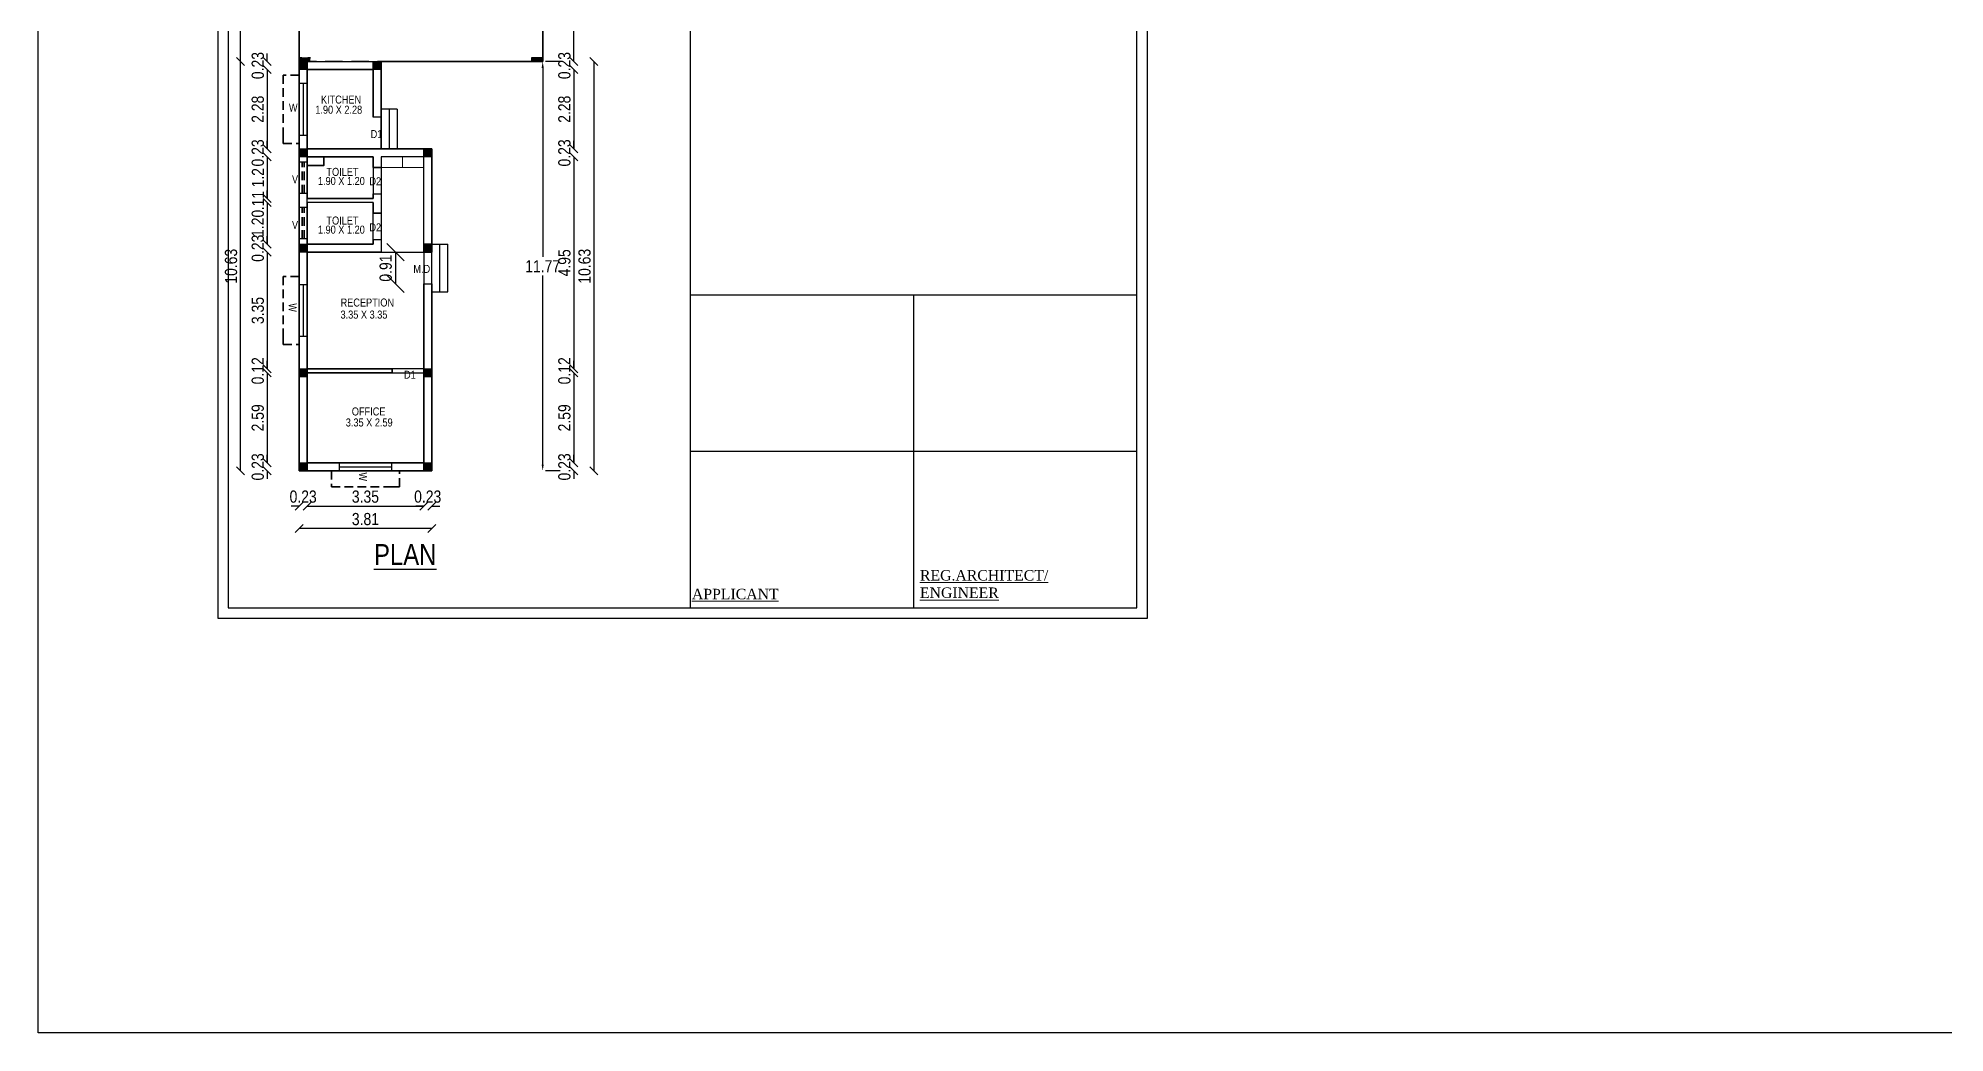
# Model space of a CAD drawing. Header units: metres. Extents: x 5669 to 5845, y 5621 to 5793.
# Drawn here: x 5669.5 to 5724.3, y 5620.8 to 5649.4 of the extents above; entities that cross this region are included whole.
import ezdxf

# ---------------------------------------------------------------- set-up
doc = ezdxf.new("R2010")
doc.units = ezdxf.units.M
doc.header["$MEASUREMENT"] = 0
doc.header["$PDMODE"] = 67
doc.linetypes.add('DASHED', pattern=[0.75, 0.5, -0.25])
doc.layers.add('BLK_1_FLR_0_BLT_UP_AREA', color=45, linetype='Continuous', plot=False)
for name, color, linetype in [('BLK_1_FLR_0_CARPET_AREA', 10, 'Continuous'), ('BLK_1_FLR_0_EXIT_WIDTH_DOOR', 2, 'Continuous'), ('BLK_1_FLR_0_REGULAR_ROOM_1', 117, 'Continuous'), ('BLK_1_FLR_0_WATER_CLOSET', 7, 'Continuous')]:
    doc.layers.add(name, color=color, linetype=linetype)
for name, color, linetype, lineweight in [('BLK_1_FLR_0_URINAL', 235, 'Continuous', 5), ('BLK_1_FLR_0_WASH', 243, 'Continuous', 5), ('DIST_EXIT', 7, 'Continuous', 0)]:
    doc.layers.add(name, color=color, linetype=linetype, lineweight=lineweight)
doc.styles.get("Standard").update_dxf_attribs({"font": 'swissc.ttf', "height": 0.35})
doc.dimstyles.new('STANDARD$0', dxfattribs={"dimtxt": 0.3, "dimasz": 0.18, "dimexe": 0.08, "dimexo": 0.5, "dimgap": 0.09, "dimtad": 0, "dimtih": 1, "dimtoh": 1, "dimzin": 1, "dimdsep": 46, "dimtxsty": 'Standard', "dimcen": 0.1, "dimadec": 3, "dimazin": 0, "dimtfac": 1, "dimtofl": 0, "dimtmove": 0, "dimatfit": 3, "dimfxl": 0, "dimtolj": 1, "dimtzin": 0, "dimarcsym": 0})

# ---------------------------------------------------------------- blocks, each defined once
blk = doc.blocks.new('A$C1B040063')
at = {"lineweight": 35}
blk.add_hatch(color=256, dxfattribs=at).paths.add_polyline_path([(0, 0.323), (0, 0.248), (0.019, 0.248), (0.019, 0.075), (0, 0.075), (0, 0), (0.112, 0), (0.112, 0.075), (0.094, 0.075), (0.094, 0.248), (0.112, 0.248), (0.112, 0.323)])
for p, q in [((0, 0.248), (0.019, 0.248)), ((0, 0.075), (0.019, 0.075)), ((0, 0), (0.112, 0)), ((0.019, 0.248), (0.019, 0.075)), ((0.094, 0.248), (0.112, 0.248)), ((0.094, 0.248), (0.094, 0.075)), ((0.094, 0.075), (0.112, 0.075)), ((0.112, 0.323), (0.112, 0.248)), ((0.112, 0), (0.112, 0.075))]:
    blk.add_line(p, q, dxfattribs=at)
blk = doc.blocks.new('_Oblique')
at = {"color": 0, "linetype": 'ByBlock', "lineweight": -2}
blk.add_line((-0.5, -0.5), (0.5, 0.5), dxfattribs=at)
blk = doc.blocks.new('*D49')
at = {"color": 252, "lineweight": -2}
blk.add_line((5684.85, 5648.69), (5684.85, 5670.03), dxfattribs=at)
at = {"layer": 'Defpoints', "color": 0}
for p in [(5684.059, 5670.03), (5684.85, 5670.03), (5684.059, 5648.69)]:
    blk.add_point(p, dxfattribs=at)
at = {"color": 252, "lineweight": -2, "xscale": 0.23, "yscale": 0.23, "zscale": 0.23}
for p, rotation in [((5684.85, 5670.03), 90), ((5684.85, 5648.69), 270)]:
    blk.add_blockref('_Oblique', p, dxfattribs=dict(at, rotation=rotation))
at = {"color": 0, "insert": (5684.58, 5659.36), "char_height": 0.35, "attachment_point": 5, "rotation": 90}
blk.add_mtext('\\A1;21.34', dxfattribs=at)
blk = doc.blocks.new('A$C58ED35EA')
blk.add_line((0, 0.115), (1.5, 0.115))
blk.add_lwpolyline([(0, 0), (1.5, 0), (1.5, 0.23), (0, 0.23)], close=True)
blk = doc.blocks.new('A$C041F01F1')
h = blk.add_hatch(color=4)
h.dxf.hatch_style = 1
h.paths.add_polyline_path([(0.23, 0.23), (0, 0.23), (0, 0), (0.23, 0)])
at = {"color": 1}
blk.add_lwpolyline([(0, 0), (0.23, 0), (0.23, 0.23), (0, 0.23)], close=True, dxfattribs=at)
blk = doc.blocks.new('*D52')
at = {"color": 252, "lineweight": -2}
for p, q in [((5676.037, 5648.69), (5676.037, 5648.92)), ((5676.037, 5648.46), (5676.037, 5648.23))]:
    blk.add_line(p, q, dxfattribs=at)
at = {"layer": 'Defpoints', "color": 0}
for p in [(5676.955, 5648.69), (5676.037, 5648.46), (5677.185, 5648.46)]:
    blk.add_point(p, dxfattribs=at)
at = {"color": 252, "lineweight": -2, "xscale": 0.23, "yscale": 0.23, "zscale": 0.23}
for p, rotation in [((5676.037, 5648.69), 270), ((5676.037, 5648.46), 90)]:
    blk.add_blockref('_Oblique', p, dxfattribs=dict(at, rotation=rotation))
at = {"color": 0, "insert": (5675.767, 5648.575), "char_height": 0.35, "attachment_point": 5, "rotation": 90}
blk.add_mtext('\\A1;0.23', dxfattribs=at)
blk = doc.blocks.new('*D53')
at = {"color": 252, "lineweight": -2}
blk.add_line((5676.037, 5648.46), (5676.037, 5646.18), dxfattribs=at)
at = {"layer": 'Defpoints', "color": 0}
for p in [(5677.185, 5648.46), (5676.037, 5646.18), (5677.185, 5646.18)]:
    blk.add_point(p, dxfattribs=at)
at = {"color": 252, "lineweight": -2, "xscale": 0.23, "yscale": 0.23, "zscale": 0.23}
for p, rotation in [((5676.037, 5648.46), 90), ((5676.037, 5646.18), 270)]:
    blk.add_blockref('_Oblique', p, dxfattribs=dict(at, rotation=rotation))
at = {"color": 0, "insert": (5675.767, 5647.32), "char_height": 0.35, "attachment_point": 5, "rotation": 90}
blk.add_mtext('\\A1;2.28', dxfattribs=at)
blk = doc.blocks.new('*D54')
at = {"color": 252, "lineweight": -2}
for p, q in [((5676.037, 5646.18), (5676.037, 5646.41)), ((5676.037, 5645.95), (5676.037, 5645.72))]:
    blk.add_line(p, q, dxfattribs=at)
at = {"layer": 'Defpoints', "color": 0}
for p in [(5676.037, 5645.95), (5677.185, 5646.18), (5677.185, 5645.95)]:
    blk.add_point(p, dxfattribs=at)
at = {"color": 252, "lineweight": -2, "xscale": 0.23, "yscale": 0.23, "zscale": 0.23}
for p, rotation in [((5676.037, 5646.18), 270), ((5676.037, 5645.95), 90)]:
    blk.add_blockref('_Oblique', p, dxfattribs=dict(at, rotation=rotation))
at = {"color": 0, "insert": (5675.767, 5646.065), "char_height": 0.35, "attachment_point": 5, "rotation": 90}
blk.add_mtext('\\A1;0.23', dxfattribs=at)
blk = doc.blocks.new('*D55')
at = {"color": 252, "lineweight": -2}
blk.add_line((5676.037, 5645.95), (5676.037, 5644.75), dxfattribs=at)
at = {"layer": 'Defpoints', "color": 0}
for p in [(5677.185, 5645.95), (5676.037, 5644.75), (5677.185, 5644.75)]:
    blk.add_point(p, dxfattribs=at)
at = {"color": 252, "lineweight": -2, "xscale": 0.23, "yscale": 0.23, "zscale": 0.23}
for p, rotation in [((5676.037, 5645.95), 90), ((5676.037, 5644.75), 270)]:
    blk.add_blockref('_Oblique', p, dxfattribs=dict(at, rotation=rotation))
at = {"color": 0, "insert": (5675.771, 5645.35), "char_height": 0.35, "attachment_point": 5, "rotation": 90}
blk.add_mtext('\\A1;1.2', dxfattribs=at)
blk = doc.blocks.new('*D56')
at = {"color": 252, "lineweight": -2}
for p, q in [((5676.037, 5643.44), (5676.037, 5643.67)), ((5676.037, 5643.21), (5676.037, 5642.98))]:
    blk.add_line(p, q, dxfattribs=at)
at = {"layer": 'Defpoints', "color": 0}
for p in [(5676.037, 5643.21), (5677.185, 5643.44), (5677.185, 5643.21)]:
    blk.add_point(p, dxfattribs=at)
at = {"color": 252, "lineweight": -2, "xscale": 0.23, "yscale": 0.23, "zscale": 0.23}
for p, rotation in [((5676.037, 5643.44), 270), ((5676.037, 5643.21), 90)]:
    blk.add_blockref('_Oblique', p, dxfattribs=dict(at, rotation=rotation))
at = {"color": 0, "insert": (5675.767, 5643.325), "char_height": 0.35, "attachment_point": 5, "rotation": 90}
blk.add_mtext('\\A1;0.23', dxfattribs=at)
blk = doc.blocks.new('*D57')
at = {"color": 252, "lineweight": -2}
blk.add_line((5676.037, 5643.21), (5676.037, 5639.86), dxfattribs=at)
at = {"layer": 'Defpoints', "color": 0}
for p in [(5677.185, 5643.21), (5676.037, 5639.86), (5677.185, 5639.86)]:
    blk.add_point(p, dxfattribs=at)
at = {"color": 252, "lineweight": -2, "xscale": 0.23, "yscale": 0.23, "zscale": 0.23}
for p, rotation in [((5676.037, 5643.21), 90), ((5676.037, 5639.86), 270)]:
    blk.add_blockref('_Oblique', p, dxfattribs=dict(at, rotation=rotation))
at = {"color": 0, "insert": (5675.768, 5641.535), "char_height": 0.35, "attachment_point": 5, "rotation": 90}
blk.add_mtext('\\A1;3.35', dxfattribs=at)
blk = doc.blocks.new('*D58')
at = {"color": 252, "lineweight": -2}
for p, q in [((5676.037, 5639.86), (5676.037, 5640.09)), ((5676.037, 5639.745), (5676.037, 5639.515))]:
    blk.add_line(p, q, dxfattribs=at)
at = {"layer": 'Defpoints', "color": 0}
for p in [(5676.037, 5639.745), (5677.185, 5639.86), (5677.185, 5639.745)]:
    blk.add_point(p, dxfattribs=at)
at = {"color": 252, "lineweight": -2, "xscale": 0.23, "yscale": 0.23, "zscale": 0.23}
for p, rotation in [((5676.037, 5639.86), 270), ((5676.037, 5639.745), 90)]:
    blk.add_blockref('_Oblique', p, dxfattribs=dict(at, rotation=rotation))
at = {"color": 0, "insert": (5675.767, 5639.802), "char_height": 0.35, "attachment_point": 5, "rotation": 90}
blk.add_mtext('\\A1;0.12', dxfattribs=at)
blk = doc.blocks.new('*D59')
at = {"color": 252, "lineweight": -2}
blk.add_line((5676.037, 5639.745), (5676.037, 5637.155), dxfattribs=at)
at = {"layer": 'Defpoints', "color": 0}
for p in [(5677.185, 5639.745), (5676.037, 5637.155), (5677.185, 5637.155)]:
    blk.add_point(p, dxfattribs=at)
at = {"color": 252, "lineweight": -2, "xscale": 0.23, "yscale": 0.23, "zscale": 0.23}
for p, rotation in [((5676.037, 5639.745), 90), ((5676.037, 5637.155), 270)]:
    blk.add_blockref('_Oblique', p, dxfattribs=dict(at, rotation=rotation))
at = {"color": 0, "insert": (5675.767, 5638.45), "char_height": 0.35, "attachment_point": 5, "rotation": 90}
blk.add_mtext('\\A1;2.59', dxfattribs=at)
blk = doc.blocks.new('*D60')
at = {"color": 252, "lineweight": -2}
for p, q in [((5676.037, 5637.155), (5676.037, 5637.385)), ((5676.037, 5636.925), (5676.037, 5636.695))]:
    blk.add_line(p, q, dxfattribs=at)
at = {"layer": 'Defpoints', "color": 0}
for p in [(5677.185, 5637.155), (5676.037, 5636.925), (5676.955, 5636.925)]:
    blk.add_point(p, dxfattribs=at)
at = {"color": 252, "lineweight": -2, "xscale": 0.23, "yscale": 0.23, "zscale": 0.23}
for p, rotation in [((5676.037, 5637.155), 270), ((5676.037, 5636.925), 90)]:
    blk.add_blockref('_Oblique', p, dxfattribs=dict(at, rotation=rotation))
at = {"color": 0, "insert": (5675.767, 5637.04), "char_height": 0.35, "attachment_point": 5, "rotation": 90}
blk.add_mtext('\\A1;0.23', dxfattribs=at)
blk = doc.blocks.new('*D61')
at = {"color": 252, "lineweight": -2}
blk.add_line((5675.267, 5636.925), (5675.267, 5648.69), dxfattribs=at)
at = {"layer": 'Defpoints', "color": 0}
for p in [(5675.267, 5648.69), (5677.394, 5648.69), (5677.394, 5636.925)]:
    blk.add_point(p, dxfattribs=at)
at = {"color": 252, "lineweight": -2, "xscale": 0.23, "yscale": 0.23, "zscale": 0.23}
for p, rotation in [((5675.267, 5648.69), 90), ((5675.267, 5636.925), 270)]:
    blk.add_blockref('_Oblique', p, dxfattribs=dict(at, rotation=rotation))
at = {"color": 0, "insert": (5674.998, 5642.807), "char_height": 0.35, "attachment_point": 5, "rotation": 90}
blk.add_mtext('\\A1;10.63', dxfattribs=at)
blk = doc.blocks.new('*D62')
at = {"color": 252, "lineweight": -2}
for p, q in [((5676.955, 5635.914), (5676.725, 5635.914)), ((5677.185, 5635.914), (5677.415, 5635.914))]:
    blk.add_line(p, q, dxfattribs=at)
at = {"layer": 'Defpoints', "color": 0}
for p in [(5677.185, 5637.155), (5676.955, 5636.925), (5677.185, 5635.914)]:
    blk.add_point(p, dxfattribs=at)
at = {"color": 252, "lineweight": -2, "xscale": 0.23, "yscale": 0.23, "zscale": 0.23}
blk.add_blockref('_Oblique', (5676.955, 5635.914), dxfattribs=at)
at = {"color": 252, "lineweight": -2, "xscale": 0.23, "yscale": 0.23, "zscale": 0.23, "rotation": 180}
blk.add_blockref('_Oblique', (5677.185, 5635.914), dxfattribs=at)
at = {"color": 0, "insert": (5677.07, 5636.184), "char_height": 0.35, "attachment_point": 5}
blk.add_mtext('\\A1;0.23', dxfattribs=at)
blk = doc.blocks.new('*D63')
at = {"color": 252, "lineweight": -2}
blk.add_line((5677.185, 5635.914), (5680.535, 5635.914), dxfattribs=at)
at = {"layer": 'Defpoints', "color": 0}
for p in [(5677.185, 5637.155), (5680.535, 5637.155), (5680.535, 5635.914)]:
    blk.add_point(p, dxfattribs=at)
at = {"color": 252, "lineweight": -2, "xscale": 0.23, "yscale": 0.23, "zscale": 0.23, "rotation": 180}
blk.add_blockref('_Oblique', (5677.185, 5635.914), dxfattribs=at)
at = {"color": 252, "lineweight": -2, "xscale": 0.23, "yscale": 0.23, "zscale": 0.23}
blk.add_blockref('_Oblique', (5680.535, 5635.914), dxfattribs=at)
at = {"color": 0, "insert": (5678.86, 5636.184), "char_height": 0.35, "attachment_point": 5}
blk.add_mtext('\\A1;3.35', dxfattribs=at)
blk = doc.blocks.new('*D64')
at = {"color": 252, "lineweight": -2}
for p, q in [((5680.535, 5635.914), (5680.305, 5635.914)), ((5680.765, 5635.914), (5680.995, 5635.914))]:
    blk.add_line(p, q, dxfattribs=at)
at = {"layer": 'Defpoints', "color": 0}
for p in [(5680.535, 5637.155), (5680.765, 5636.925), (5680.765, 5635.914)]:
    blk.add_point(p, dxfattribs=at)
at = {"color": 252, "lineweight": -2, "xscale": 0.23, "yscale": 0.23, "zscale": 0.23}
blk.add_blockref('_Oblique', (5680.535, 5635.914), dxfattribs=at)
at = {"color": 252, "lineweight": -2, "xscale": 0.23, "yscale": 0.23, "zscale": 0.23, "rotation": 180}
blk.add_blockref('_Oblique', (5680.765, 5635.914), dxfattribs=at)
at = {"color": 0, "insert": (5680.65, 5636.184), "char_height": 0.35, "attachment_point": 5}
blk.add_mtext('\\A1;0.23', dxfattribs=at)
blk = doc.blocks.new('*D65')
at = {"color": 252, "lineweight": -2}
blk.add_line((5680.765, 5635.268), (5676.955, 5635.268), dxfattribs=at)
at = {"layer": 'Defpoints', "color": 0}
for p in [(5676.955, 5636.925), (5680.765, 5636.925), (5676.955, 5635.268)]:
    blk.add_point(p, dxfattribs=at)
at = {"color": 252, "lineweight": -2, "xscale": 0.23, "yscale": 0.23, "zscale": 0.23, "rotation": 180}
blk.add_blockref('_Oblique', (5676.955, 5635.268), dxfattribs=at)
at = {"color": 252, "lineweight": -2, "xscale": 0.23, "yscale": 0.23, "zscale": 0.23}
blk.add_blockref('_Oblique', (5680.765, 5635.268), dxfattribs=at)
at = {"color": 0, "insert": (5678.86, 5635.538), "char_height": 0.35, "attachment_point": 5}
blk.add_mtext('\\A1;3.81', dxfattribs=at)
blk = doc.blocks.new('*D66')
at = {"color": 252, "lineweight": -2}
for p, q in [((5684.85, 5646.18), (5684.85, 5646.41)), ((5684.85, 5645.95), (5684.85, 5645.72))]:
    blk.add_line(p, q, dxfattribs=at)
at = {"layer": 'Defpoints', "color": 0}
for p in [(5680.535, 5645.95), (5680.765, 5646.18), (5684.85, 5645.95)]:
    blk.add_point(p, dxfattribs=at)
at = {"color": 252, "lineweight": -2, "xscale": 0.23, "yscale": 0.23, "zscale": 0.23}
for p, rotation in [((5684.85, 5646.18), 270), ((5684.85, 5645.95), 90)]:
    blk.add_blockref('_Oblique', p, dxfattribs=dict(at, rotation=rotation))
at = {"color": 0, "insert": (5684.58, 5646.065), "char_height": 0.35, "attachment_point": 5, "rotation": 90}
blk.add_mtext('\\A1;0.23', dxfattribs=at)
blk = doc.blocks.new('*D67')
at = {"color": 252, "lineweight": -2}
blk.add_line((5684.85, 5645.95), (5684.85, 5639.86), dxfattribs=at)
at = {"layer": 'Defpoints', "color": 0}
for p in [(5680.535, 5645.95), (5680.535, 5639.86), (5684.85, 5639.86)]:
    blk.add_point(p, dxfattribs=at)
at = {"color": 252, "lineweight": -2, "xscale": 0.23, "yscale": 0.23, "zscale": 0.23}
for p, rotation in [((5684.85, 5645.95), 90), ((5684.85, 5639.86), 270)]:
    blk.add_blockref('_Oblique', p, dxfattribs=dict(at, rotation=rotation))
at = {"color": 0, "insert": (5684.58, 5642.905), "char_height": 0.35, "attachment_point": 5, "rotation": 90}
blk.add_mtext('\\A1;4.95', dxfattribs=at)
blk = doc.blocks.new('*D68')
at = {"color": 252, "lineweight": -2}
for p, q in [((5684.85, 5639.86), (5684.85, 5640.09)), ((5684.85, 5639.745), (5684.85, 5639.515))]:
    blk.add_line(p, q, dxfattribs=at)
at = {"layer": 'Defpoints', "color": 0}
for p in [(5679.625, 5639.745), (5680.535, 5639.86), (5684.85, 5639.745)]:
    blk.add_point(p, dxfattribs=at)
at = {"color": 252, "lineweight": -2, "xscale": 0.23, "yscale": 0.23, "zscale": 0.23}
for p, rotation in [((5684.85, 5639.86), 270), ((5684.85, 5639.745), 90)]:
    blk.add_blockref('_Oblique', p, dxfattribs=dict(at, rotation=rotation))
at = {"color": 0, "insert": (5684.58, 5639.802), "char_height": 0.35, "attachment_point": 5, "rotation": 90}
blk.add_mtext('\\A1;0.12', dxfattribs=at)
blk = doc.blocks.new('*D69')
at = {"color": 252, "lineweight": -2}
blk.add_line((5684.85, 5639.745), (5684.85, 5637.155), dxfattribs=at)
at = {"layer": 'Defpoints', "color": 0}
for p in [(5679.625, 5639.745), (5680.535, 5637.155), (5684.85, 5637.155)]:
    blk.add_point(p, dxfattribs=at)
at = {"color": 252, "lineweight": -2, "xscale": 0.23, "yscale": 0.23, "zscale": 0.23}
for p, rotation in [((5684.85, 5639.745), 90), ((5684.85, 5637.155), 270)]:
    blk.add_blockref('_Oblique', p, dxfattribs=dict(at, rotation=rotation))
at = {"color": 0, "insert": (5684.58, 5638.45), "char_height": 0.35, "attachment_point": 5, "rotation": 90}
blk.add_mtext('\\A1;2.59', dxfattribs=at)
blk = doc.blocks.new('*D70')
at = {"color": 252, "lineweight": -2}
for p, q in [((5684.85, 5637.155), (5684.85, 5637.385)), ((5684.85, 5636.925), (5684.85, 5636.695))]:
    blk.add_line(p, q, dxfattribs=at)
at = {"layer": 'Defpoints', "color": 0}
for p in [(5680.535, 5637.155), (5680.765, 5636.925), (5684.85, 5636.925)]:
    blk.add_point(p, dxfattribs=at)
at = {"color": 252, "lineweight": -2, "xscale": 0.23, "yscale": 0.23, "zscale": 0.23}
for p, rotation in [((5684.85, 5637.155), 270), ((5684.85, 5636.925), 90)]:
    blk.add_blockref('_Oblique', p, dxfattribs=dict(at, rotation=rotation))
at = {"color": 0, "insert": (5684.58, 5637.04), "char_height": 0.35, "attachment_point": 5, "rotation": 90}
blk.add_mtext('\\A1;0.23', dxfattribs=at)
blk = doc.blocks.new('*D71')
at = {"color": 252, "lineweight": -2}
blk.add_line((5684.85, 5648.46), (5684.85, 5646.18), dxfattribs=at)
at = {"layer": 'Defpoints', "color": 0}
for p in [(5678.69, 5648.46), (5678.69, 5646.18), (5684.85, 5646.18)]:
    blk.add_point(p, dxfattribs=at)
at = {"color": 252, "lineweight": -2, "xscale": 0.23, "yscale": 0.23, "zscale": 0.23}
for p, rotation in [((5684.85, 5648.46), 90), ((5684.85, 5646.18), 270)]:
    blk.add_blockref('_Oblique', p, dxfattribs=dict(at, rotation=rotation))
at = {"color": 0, "insert": (5684.58, 5647.32), "char_height": 0.35, "attachment_point": 5, "rotation": 90}
blk.add_mtext('\\A1;2.28', dxfattribs=at)
blk = doc.blocks.new('*D72')
at = {"color": 252, "lineweight": -2}
for p, q in [((5684.85, 5648.69), (5684.85, 5648.92)), ((5684.85, 5648.46), (5684.85, 5648.23))]:
    blk.add_line(p, q, dxfattribs=at)
at = {"layer": 'Defpoints', "color": 0}
for p in [(5678.255, 5648.69), (5684.85, 5648.69), (5678.255, 5648.46)]:
    blk.add_point(p, dxfattribs=at)
at = {"color": 252, "lineweight": -2, "xscale": 0.23, "yscale": 0.23, "zscale": 0.23}
for p, rotation in [((5684.85, 5648.69), 270), ((5684.85, 5648.46), 90)]:
    blk.add_blockref('_Oblique', p, dxfattribs=dict(at, rotation=rotation))
at = {"color": 0, "insert": (5684.58, 5648.575), "char_height": 0.35, "attachment_point": 5, "rotation": 90}
blk.add_mtext('\\A1;0.23', dxfattribs=at)
blk = doc.blocks.new('*D73')
at = {"color": 252, "lineweight": -2}
blk.add_line((5685.427, 5648.69), (5685.427, 5636.925), dxfattribs=at)
at = {"layer": 'Defpoints', "color": 0}
for p in [(5679.476, 5648.69), (5679.476, 5636.925), (5685.427, 5636.925)]:
    blk.add_point(p, dxfattribs=at)
at = {"color": 252, "lineweight": -2, "xscale": 0.23, "yscale": 0.23, "zscale": 0.23}
for p, rotation in [((5685.427, 5648.69), 90), ((5685.427, 5636.925), 270)]:
    blk.add_blockref('_Oblique', p, dxfattribs=dict(at, rotation=rotation))
at = {"color": 0, "insert": (5685.158, 5642.807), "char_height": 0.35, "attachment_point": 5, "rotation": 90}
blk.add_mtext('\\A1;10.63', dxfattribs=at)
blk = doc.blocks.new('*D80')
at = {"layer": 'BLK_1_FLR_0_EXIT_WIDTH_DOOR', "color": 0, "lineweight": -2}
blk.add_line((5679.724, 5643.21), (5679.724, 5642.3), dxfattribs=at)
at = {"layer": 'Defpoints', "color": 0}
for p in [(5680.535, 5643.21), (5679.724, 5642.3), (5680.535, 5642.3)]:
    blk.add_point(p, dxfattribs=at)
at = {"layer": 'BLK_1_FLR_0_EXIT_WIDTH_DOOR', "color": 0, "lineweight": -2, "xscale": 0.5, "yscale": 0.5, "zscale": 0.5}
for p, rotation in [((5679.724, 5643.21), 90), ((5679.724, 5642.3), 270)]:
    blk.add_blockref('_Oblique', p, dxfattribs=dict(at, rotation=rotation))
at = {"layer": 'BLK_1_FLR_0_EXIT_WIDTH_DOOR', "color": 7, "insert": (5679.444, 5642.755), "char_height": 0.35, "attachment_point": 5, "rotation": 90}
blk.add_mtext('\\A1;0.91', dxfattribs=at)
blk = doc.blocks.new('*D82')
at = {"color": 252, "lineweight": -2}
blk.add_line((5675.267, 5648.69), (5675.267, 5670.03), dxfattribs=at)
at = {"layer": 'Defpoints', "color": 0}
for p in [(5675.267, 5670.03), (5676.955, 5670.03), (5676.955, 5648.69)]:
    blk.add_point(p, dxfattribs=at)
at = {"color": 252, "lineweight": -2, "xscale": 0.23, "yscale": 0.23, "zscale": 0.23}
for p, rotation in [((5675.267, 5670.03), 90), ((5675.267, 5648.69), 270)]:
    blk.add_blockref('_Oblique', p, dxfattribs=dict(at, rotation=rotation))
at = {"color": 0, "insert": (5674.997, 5659.36), "char_height": 0.35, "attachment_point": 5, "rotation": 90}
blk.add_mtext('\\A1;21.34', dxfattribs=at)
blk = doc.blocks.new('*D84')
at = {"color": 252, "lineweight": -2}
for p, q in [((5676.037, 5644.75), (5676.037, 5644.98)), ((5676.037, 5644.64), (5676.037, 5644.41))]:
    blk.add_line(p, q, dxfattribs=at)
at = {"layer": 'Defpoints', "color": 0}
for p in [(5676.037, 5644.75), (5677.185, 5644.75), (5677.185, 5644.64)]:
    blk.add_point(p, dxfattribs=at)
at = {"color": 252, "lineweight": -2, "xscale": 0.23, "yscale": 0.23, "zscale": 0.23}
for p, rotation in [((5676.037, 5644.75), 270), ((5676.037, 5644.64), 90)]:
    blk.add_blockref('_Oblique', p, dxfattribs=dict(at, rotation=rotation))
at = {"color": 0, "insert": (5675.771, 5644.695), "char_height": 0.35, "attachment_point": 5, "rotation": 90}
blk.add_mtext('\\A1;.11', dxfattribs=at)
blk = doc.blocks.new('*D85')
at = {"color": 252, "lineweight": -2}
blk.add_line((5676.037, 5644.64), (5676.037, 5643.44), dxfattribs=at)
at = {"layer": 'Defpoints', "color": 0}
for p in [(5677.185, 5644.64), (5676.037, 5643.44), (5677.185, 5643.44)]:
    blk.add_point(p, dxfattribs=at)
at = {"color": 252, "lineweight": -2, "xscale": 0.23, "yscale": 0.23, "zscale": 0.23}
for p, rotation in [((5676.037, 5644.64), 90), ((5676.037, 5643.44), 270)]:
    blk.add_blockref('_Oblique', p, dxfattribs=dict(at, rotation=rotation))
at = {"color": 0, "insert": (5675.767, 5644.04), "char_height": 0.35, "attachment_point": 5, "rotation": 90}
blk.add_mtext('\\A1;1.20', dxfattribs=at)
blk = doc.blocks.new('*D91')
at = {"layer": 'Defpoints', "color": 0}
for p in [(5683.955, 5648.69), (5683.955, 5636.925), (5683.955, 5636.925)]:
    blk.add_point(p, dxfattribs=at)
at = {"layer": 'DIST_EXIT', "color": 0, "lineweight": -2}
for p, q in [((5683.955, 5648.51), (5683.955, 5643.074)), ((5684.455, 5648.69), (5684.035, 5648.69)), ((5683.955, 5637.105), (5683.955, 5642.541)), ((5684.455, 5636.925), (5684.035, 5636.925))]:
    blk.add_line(p, q, dxfattribs=at)
at = {"layer": 'DIST_EXIT', "color": 0}
for points in [[(5683.925, 5648.51), (5683.985, 5648.51), (5683.955, 5648.69)], [(5683.925, 5637.105), (5683.985, 5637.105), (5683.955, 5636.925)]]:
    blk.add_solid(points, dxfattribs=at)
at = {"layer": 'DIST_EXIT', "color": 0, "insert": (5683.955, 5642.807), "char_height": 0.35, "attachment_point": 5}
blk.add_mtext('\\A1;11.77', dxfattribs=at)

msp = doc.modelspace()

# ---------------------------------------------------------------- linework, layer by layer
for p, q in [((5688.197, 5689.905), (5688.197, 5632.988)), ((5676.955, 5648.69), (5679.315, 5648.69)), ((5676.955, 5636.925), (5676.955, 5648.69)), ((5679.315, 5648.69), (5679.315, 5646.18)), ((5677.185, 5648.46), (5679.085, 5648.46)), ((5677.185, 5646.18), (5677.185, 5648.46)), ((5679.085, 5648.46), (5679.085, 5647.09)), ((5679.315, 5647.09), (5679.085, 5647.09)), ((5679.775, 5647.32), (5679.315, 5647.32)), ((5679.545, 5647.32), (5679.545, 5646.18)), ((5679.775, 5647.32), (5679.775, 5646.18)), ((5679.085, 5646.18), (5677.185, 5646.18)), ((5679.085, 5645.95), (5677.185, 5645.95)), ((5677.185, 5643.44), (5677.185, 5645.95)), ((5680.765, 5646.18), (5679.085, 5646.18)), ((5679.085, 5645.95), (5679.085, 5645.645)), ((5680.535, 5645.95), (5679.315, 5645.95)), ((5679.315, 5645.95), (5679.315, 5643.21)), ((5680.535, 5643.21), (5680.535, 5645.95)), ((5680.765, 5636.925), (5680.765, 5646.18)), ((5679.085, 5645.645), (5679.315, 5645.645)), ((5679.085, 5644.75), (5677.185, 5644.75)), ((5679.085, 5644.64), (5677.185, 5644.64)), ((5679.085, 5644.885), (5679.315, 5644.885)), ((5679.085, 5644.885), (5679.085, 5644.75)), ((5679.085, 5644.64), (5679.085, 5644.335)), ((5679.085, 5644.335), (5679.315, 5644.335)), ((5679.085, 5643.575), (5679.315, 5643.575)), ((5679.085, 5643.575), (5679.085, 5643.44)), ((5679.085, 5643.44), (5677.185, 5643.44)), ((5679.315, 5643.21), (5677.185, 5643.21)), ((5677.185, 5639.86), (5677.185, 5643.21)), ((5680.535, 5643.21), (5680.765, 5643.21)), ((5680.765, 5643.44), (5681.225, 5643.44)), ((5680.995, 5642.07), (5680.995, 5643.44)), ((5681.225, 5642.07), (5681.225, 5643.44)), ((5680.535, 5637.155), (5680.535, 5642.3)), ((5680.535, 5642.3), (5680.765, 5642.3)), ((5680.765, 5642.07), (5681.225, 5642.07)), ((5688.197, 5641.988), (5701.034, 5641.988)), ((5694.615, 5641.988), (5694.615, 5632.988)), ((5680.535, 5639.86), (5677.185, 5639.86)), ((5677.185, 5637.155), (5677.185, 5639.745)), ((5679.625, 5639.745), (5677.185, 5639.745)), ((5679.625, 5639.745), (5679.625, 5639.86)), ((5680.535, 5637.155), (5677.185, 5637.155)), ((5688.197, 5637.488), (5701.034, 5637.488)), ((5680.765, 5636.925), (5676.955, 5636.925))]:
    msp.add_line(p, q)
at = {"linetype": 'DASHED', "lineweight": 35}
for p, q in [((5676.955, 5670.03), (5676.955, 5648.69)), ((5683.955, 5648.69), (5683.955, 5670.03)), ((5676.955, 5648.69), (5683.955, 5648.69))]:
    msp.add_line(p, q, dxfattribs=at)
at = {"linetype": 'DASHED', "lineweight": 35, "ltscale": 0.5}
for p, q in [((5677.04, 5644.902), (5677.04, 5645.812)), ((5677.1, 5644.902), (5677.1, 5645.812)), ((5677.04, 5643.592), (5677.04, 5644.502)), ((5677.1, 5643.592), (5677.1, 5644.502))]:
    msp.add_line(p, q, dxfattribs=at)
for points in [[(5669.453, 5792.814), (5844.861, 5792.814), (5844.861, 5620.772), (5669.453, 5620.772)], [(5674.619, 5632.688), (5701.334, 5632.688), (5701.334, 5690.205), (5674.619, 5690.205)], [(5674.919, 5632.988), (5701.034, 5632.988), (5701.034, 5689.905), (5674.919, 5689.905)], [(5676.955, 5644.902), (5676.955, 5645.812), (5677.185, 5645.812), (5677.185, 5644.902)], [(5676.955, 5643.592), (5676.955, 5644.502), (5677.185, 5644.502), (5677.185, 5643.592)]]:
    msp.add_lwpolyline(points, close=True)
for points in [[(5676.955, 5648.07), (5676.955, 5648.3), (5676.495, 5648.3), (5676.495, 5646.57), (5676.495, 5646.34), (5676.955, 5646.34)], [(5676.955, 5642.285), (5676.955, 5642.515), (5676.495, 5642.515), (5676.495, 5640.785), (5676.495, 5640.555), (5676.955, 5640.555)], [(5678.11, 5636.925), (5677.88, 5636.925), (5677.88, 5636.465), (5679.61, 5636.465), (5679.84, 5636.465), (5679.84, 5636.925)]]:
    msp.add_lwpolyline(points, dxfattribs=at)
at = {"layer": 'BLK_1_FLR_0_BLT_UP_AREA', "color": 45}
msp.add_lwpolyline([(5683.955, 5670.03), (5676.955, 5670.03), (5676.955, 5636.925), (5680.765, 5636.925), (5680.765, 5646.18), (5679.315, 5646.18), (5679.315, 5648.69), (5683.955, 5648.69), (5683.955, 5670.03)], close=True, dxfattribs=at)
at = {"layer": 'BLK_1_FLR_0_CARPET_AREA', "color": 1}
msp.add_lwpolyline([(5683.955, 5655.747), (5683.955, 5648.802), (5683.633, 5648.802), (5683.633, 5648.69), (5679.315, 5648.69), (5679.315, 5647.09), (5679.085, 5647.09), (5679.085, 5648.46), (5677.185, 5648.46), (5677.185, 5646.18), (5680.765, 5646.18), (5680.765, 5643.44), (5680.535, 5643.44), (5680.535, 5645.95), (5679.315, 5645.95), (5679.315, 5645.645), (5679.085, 5645.645), (5679.085, 5645.95), (5677.185, 5645.95), (5677.185, 5644.75), (5679.085, 5644.75), (5679.085, 5644.885), (5679.315, 5644.885), (5679.315, 5644.335), (5679.085, 5644.335), (5679.085, 5644.64), (5677.185, 5644.64), (5677.185, 5643.44), (5679.085, 5643.44), (5679.085, 5643.575), (5679.315, 5643.575), (5679.315, 5643.21), (5677.185, 5643.21), (5677.185, 5639.86), (5679.625, 5639.86), (5679.625, 5639.745), (5677.185, 5639.745), (5677.185, 5637.155), (5680.535, 5637.155), (5680.535, 5642.3), (5680.765, 5642.3), (5680.765, 5636.925), (5676.955, 5636.925), (5676.955, 5648.46), (5676.955, 5655.747)], dxfattribs=at)
at = {"layer": 'BLK_1_FLR_0_REGULAR_ROOM_1', "color": 4}
for points in [[(5680.535, 5639.86), (5677.185, 5639.86), (5677.185, 5643.21), (5680.535, 5643.21)], [(5677.185, 5639.745), (5680.535, 5639.745), (5680.535, 5637.155), (5677.185, 5637.155)]]:
    msp.add_lwpolyline(points, close=True, dxfattribs=at)
at = {"layer": 'BLK_1_FLR_0_URINAL', "color": 235, "lineweight": 35}
msp.add_lwpolyline([(5677.185, 5645.95), (5677.66, 5645.95), (5677.66, 5645.699), (5677.185, 5645.699)], close=True, dxfattribs=at)
at = {"layer": 'BLK_1_FLR_0_WASH', "color": 60}
for points in [[(5679.925, 5645.645), (5679.315, 5645.645), (5679.315, 5645.95), (5679.925, 5645.95)], [(5680.535, 5645.645), (5679.925, 5645.645), (5679.925, 5645.95), (5680.535, 5645.95)]]:
    msp.add_lwpolyline(points, close=True, dxfattribs=at)
at = {"layer": 'BLK_1_FLR_0_WATER_CLOSET', "color": 1}
msp.add_lwpolyline([(5679.085, 5644.75), (5677.185, 5644.75), (5677.185, 5645.95), (5679.085, 5645.95)], close=True, dxfattribs=at)
at = {"layer": 'BLK_1_FLR_0_WATER_CLOSET', "color": 2}
msp.add_lwpolyline([(5679.085, 5644.64), (5677.185, 5644.64), (5677.185, 5643.44), (5679.085, 5643.44)], close=True, dxfattribs=at)

# ---------------------------------------------------------------- block references
at = {"lineweight": 35, "xscale": -1, "rotation": 270}
msp.add_blockref('A$C1B040063', (5676.955, 5648.69), dxfattribs=at)
at = {"xscale": -1}
for name, p, rotation in [('A$C041F01F1', (5676.955, 5648.69), 180), ('A$C041F01F1', (5679.085, 5648.69), 180), ('A$C58ED35EA', (5677.185, 5648.07), 90), ('A$C041F01F1', (5676.955, 5646.18), 180), ('A$C041F01F1', (5680.535, 5646.18), 180), ('A$C041F01F1', (5676.955, 5643.44), 180), ('A$C041F01F1', (5680.535, 5643.44), 180), ('A$C58ED35EA', (5677.185, 5642.285), 90), ('A$C041F01F1', (5676.955, 5639.86), 180), ('A$C041F01F1', (5680.535, 5639.86), 180), ('A$C041F01F1', (5676.955, 5637.155), 180), ('A$C58ED35EA', (5678.11, 5637.155), 180), ('A$C041F01F1', (5680.535, 5637.155), 180)]:
    msp.add_blockref(name, p, dxfattribs=dict(at, rotation=rotation))
at = {"lineweight": 35, "rotation": 90}
msp.add_blockref('A$C1B040063', (5683.955, 5648.69), dxfattribs=at)

# ---------------------------------------------------------------- texts
at = {"lineweight": 35}
for s, p in [('W', (5676.662, 5647.251)), ('1.90 X 2.28', (5677.419, 5647.192)), ('KITCHEN', (5677.581, 5647.483)), ('D1', (5679.01, 5646.491)), ('V', (5676.749, 5645.192)), ('1.90 X 1.20', (5677.494, 5645.143)), ('TOILET', (5677.739, 5645.405)), ('D2', (5678.974, 5645.135)), ('V', (5676.749, 5643.882)), ('TOILET', (5677.739, 5644.006)), ('1.90 X 1.20', (5677.494, 5643.745)), ('D2', (5678.974, 5643.81)), ('M.D', (5680.238, 5642.617)), ('3.35 X 3.35', (5678.144, 5641.303)), ('RECEPTION', (5678.146, 5641.649)), ('D1', (5679.969, 5639.575)), ('OFFICE', (5678.469, 5638.519)), ('3.35 X 2.59', (5678.295, 5638.203))]:
    msp.add_text(s, height=0.23, dxfattribs=at).set_placement(p)
for p in [(5676.658, 5641.744), (5678.676, 5636.882)]:
    msp.add_text('W', height=0.23, rotation=270, dxfattribs=at).set_placement(p)
msp.add_text('%%UPLAN', height=0.6).set_placement((5679.106, 5634.221))
at = {"lineweight": 5, "char_height": 0.3, "attachment_point": 1}
for s, insert in [('{\\fTimes New Roman|b0|i0|c0|p18;\\LREG.ARCHITECT/\\PENGINEER}', (5694.798, 5634.074)), ('{\\fTimes New Roman|b0|i0|c0|p18;\\LAPPLICANT}', (5688.244, 5633.536))]:
    msp.add_mtext(s, dxfattribs=dict(at, insert=insert))

# ---------------------------------------------------------------- dimensions: what is measured, and where the dimension line sits
for p1, p2, distance, text, picture, middle in [((5676.955, 5648.69), (5676.955, 5670.03), 1.688, '21.34', '*D82', (5674.997, 5659.36)), ((5684.059, 5648.69), (5684.059, 5670.03), -0.791, '21.34', '*D49', (5684.58, 5659.36)), ((5678.255, 5648.46), (5678.255, 5648.69), -6.594, '0.23', '*D72', (5684.58, 5648.575)), ((5677.394, 5636.925), (5677.394, 5648.69), 2.126, '10.63', '*D61', (5674.998, 5642.807)), ((5678.69, 5648.46), (5678.69, 5646.18), 6.16, '2.28', '*D71', (5684.58, 5647.32)), ((5679.476, 5648.69), (5679.476, 5636.925), 5.951, '10.63', '*D73', (5685.158, 5642.807)), ((5680.765, 5636.925), (5676.955, 5636.925), 1.657, '3.81', '*D65', (5678.86, 5635.538))]:
    dim = msp.add_aligned_dim(p1=p1, p2=p2, distance=distance, text=text, dimstyle='STANDARD$0', override={"dimtxt": 0.23, "dimasz": 0.23, "dimexe": 0.18, "dimexo": 0.0625, "dimtad": 1, "dimtih": 0, "dimtoh": 0, "dimzin": 0, "dimblk": 'Oblique', "dimcen": 0.09, "dimse1": 1, "dimse2": 1, "dimclrd": 252, "dimadec": 0, "dimazin": 2, "dimtix": 1, "dimldrblk": 'Oblique', "dimfxl": 1.5, "dimfxlon": 1, "dimarcsym": 1})
    dim.commit()
    dim.dimension.update_dxf_attribs({"geometry": picture, "text_midpoint": middle})
for base, p1, p2, text, picture, middle in [((5676.037, 5648.46), (5676.955, 5648.69), (5677.185, 5648.46), '0.23', '*D52', (5675.767, 5648.575)), ((5676.037, 5646.18), (5677.185, 5648.46), (5677.185, 5646.18), '2.28', '*D53', (5675.767, 5647.32)), ((5676.037, 5645.95), (5677.185, 5646.18), (5677.185, 5645.95), '0.23', '*D54', (5675.767, 5646.065)), ((5684.85, 5645.95), (5680.765, 5646.18), (5680.535, 5645.95), '0.23', '*D66', (5684.58, 5646.065)), ((5676.037, 5644.75), (5677.185, 5645.95), (5677.185, 5644.75), '1.2', '*D55', (5675.771, 5645.35)), ((5684.85, 5639.86), (5680.535, 5645.95), (5680.535, 5639.86), '4.95', '*D67', (5684.58, 5642.905)), ((5676.037, 5643.44), (5677.185, 5644.64), (5677.185, 5643.44), '1.20', '*D85', (5675.767, 5644.04)), ((5676.037, 5644.75), (5677.185, 5644.64), (5677.185, 5644.75), '.11', '*D84', (5675.771, 5644.695)), ((5676.037, 5643.21), (5677.185, 5643.44), (5677.185, 5643.21), '0.23', '*D56', (5675.767, 5643.325)), ((5676.037, 5639.86), (5677.185, 5643.21), (5677.185, 5639.86), '3.35', '*D57', (5675.768, 5641.535)), ((5676.037, 5639.745), (5677.185, 5639.86), (5677.185, 5639.745), '0.12', '*D58', (5675.767, 5639.802)), ((5684.85, 5639.745), (5680.535, 5639.86), (5679.625, 5639.745), '0.12', '*D68', (5684.58, 5639.802)), ((5676.037, 5637.155), (5677.185, 5639.745), (5677.185, 5637.155), '2.59', '*D59', (5675.767, 5638.45)), ((5684.85, 5637.155), (5679.625, 5639.745), (5680.535, 5637.155), '2.59', '*D69', (5684.58, 5638.45)), ((5676.037, 5636.925), (5677.185, 5637.155), (5676.955, 5636.925), '0.23', '*D60', (5675.767, 5637.04)), ((5684.85, 5636.925), (5680.535, 5637.155), (5680.765, 5636.925), '0.23', '*D70', (5684.58, 5637.04))]:
    dim = msp.add_linear_dim(base=base, p1=p1, p2=p2, angle=90, text=text, dimstyle='STANDARD$0', override={"dimtxt": 0.23, "dimasz": 0.23, "dimexe": 0.18, "dimexo": 0.0625, "dimtad": 1, "dimtih": 0, "dimtoh": 0, "dimzin": 0, "dimblk": 'Oblique', "dimcen": 0.09, "dimse1": 1, "dimse2": 1, "dimclrd": 252, "dimadec": 0, "dimazin": 2, "dimtix": 1, "dimldrblk": 'Oblique', "dimfxl": 1.5, "dimfxlon": 1, "dimarcsym": 1})
    dim.commit()
    dim.dimension.update_dxf_attribs({"geometry": picture, "text_midpoint": middle})
for base, p1, p2, text, picture, middle in [((5677.185, 5635.914), (5676.955, 5636.925), (5677.185, 5637.155), '0.23', '*D62', (5677.07, 5636.184)), ((5680.535, 5635.914), (5677.185, 5637.155), (5680.535, 5637.155), '3.35', '*D63', (5678.86, 5636.184)), ((5680.765, 5635.914), (5680.535, 5637.155), (5680.765, 5636.925), '0.23', '*D64', (5680.65, 5636.184))]:
    dim = msp.add_linear_dim(base=base, p1=p1, p2=p2, text=text, dimstyle='STANDARD$0', override={"dimtxt": 0.23, "dimasz": 0.23, "dimexe": 0.18, "dimexo": 0.0625, "dimtad": 1, "dimtih": 0, "dimtoh": 0, "dimzin": 0, "dimblk": 'Oblique', "dimcen": 0.09, "dimse1": 1, "dimse2": 1, "dimclrd": 252, "dimadec": 0, "dimazin": 2, "dimtix": 1, "dimldrblk": 'Oblique', "dimfxl": 1.5, "dimfxlon": 1, "dimarcsym": 1})
    dim.commit()
    dim.dimension.update_dxf_attribs({"geometry": picture, "text_midpoint": middle})
at = {"layer": 'BLK_1_FLR_0_EXIT_WIDTH_DOOR'}
dim = msp.add_linear_dim(base=(5679.724, 5642.3), p1=(5680.535, 5643.21), p2=(5680.535, 5642.3), angle=270, dimstyle='STANDARD$0', override={"dimscale": 0.1, "dimtxt": 1, "dimasz": 5, "dimexe": 0.18, "dimexo": 0.0625, "dimgap": 1, "dimtad": 1, "dimtih": 0, "dimtoh": 0, "dimzin": 8, "dimblk": 'Oblique', "dimcen": 0.09, "dimse1": 1, "dimse2": 1, "dimclrt": 7, "dimadec": 0, "dimtix": 1, "dimldrblk": 'Oblique', "dimfxl": 0, "dimarcsym": 2}, dxfattribs=at)
dim.commit()
dim.dimension.update_dxf_attribs({"geometry": '*D80', "text_midpoint": (5679.724, 5642.755), "dimtype": 160})
at = {"layer": 'DIST_EXIT'}
dim = msp.add_aligned_dim(p1=(5683.9552468, 5648.6898962), p2=(5683.9552468, 5636.9248957), distance=0, dimstyle='STANDARD$0', override={"dimzin": 0, "dimcen": 0.09, "dimadec": 0}, dxfattribs=at)
dim.commit()
dim.dimension.update_dxf_attribs({"geometry": '*D91', "text_midpoint": (5683.9552468, 5642.807396)})

doc.saveas('drawing.dxf')
